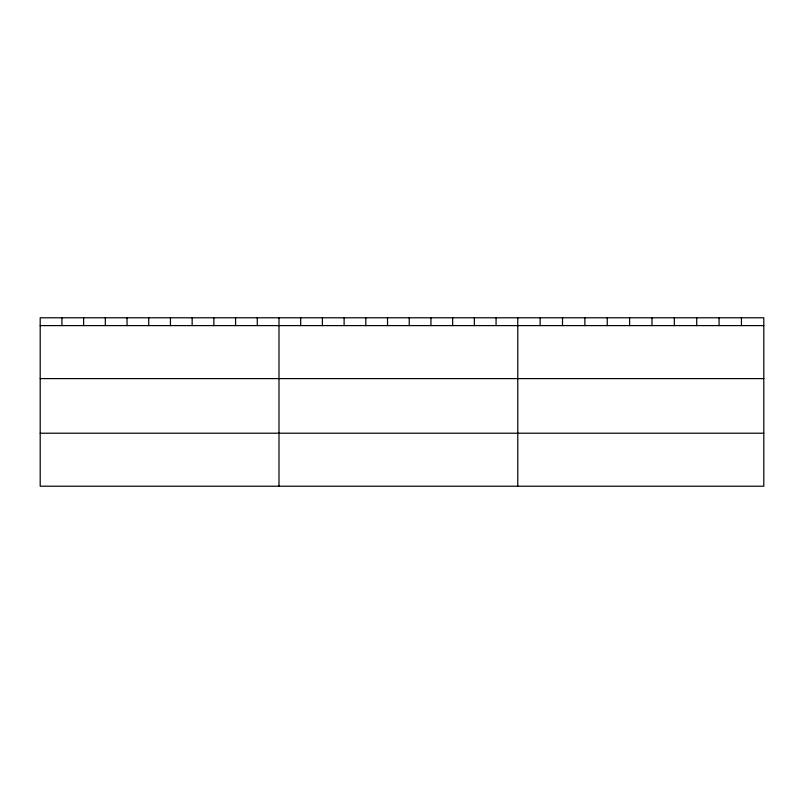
<?xml version="1.0" encoding="UTF-8"?>
<svg xmlns="http://www.w3.org/2000/svg" width="804" height="804" viewBox="0 0 804 804"><rect width="100%" height="100%" fill="white"/><g stroke="black" fill="none" stroke-linecap="round" stroke-linejoin="round"><path stroke-width="1.21" d="M763.8 378.604L763.8 317.781L40.2 317.781L40.2 486.219L763.8 486.219L763.8 378.604L40.2 378.604M40.2 325.6L763.8 325.6M40.2 433.215L763.8 433.215M741.439 317.781L741.439 325.6M719.067 317.781L719.067 325.6M696.706 317.781L696.706 325.6M674.335 317.781L674.335 325.6M651.974 317.781L651.974 325.6M629.602 317.781L629.602 325.6M607.241 317.781L607.241 325.6M584.87 317.781L584.87 325.6M562.509 317.781L562.509 325.6M540.137 317.781L540.137 325.6M517.776 317.781L517.776 486.219M496.068 317.781L496.068 325.6M474.36 317.781L474.36 325.6M452.652 317.781L452.652 325.6M430.944 317.781L430.944 325.6M409.236 317.781L409.236 325.6M387.528 317.781L387.528 325.6M365.82 317.781L365.82 325.6M344.112 317.781L344.112 325.6M322.404 317.781L322.404 325.6M300.696 317.781L300.696 325.6M278.988 317.781L278.988 486.219M257.28 317.781L257.28 325.6M235.572 317.781L235.572 325.6M213.864 317.781L213.864 325.6M192.156 317.781L192.156 325.6M170.448 317.781L170.448 325.6M148.74 317.781L148.74 325.6M127.032 317.781L127.032 325.6M105.324 317.781L105.324 325.6M83.616 317.781L83.616 325.6M61.908 317.781L61.908 325.6"/></g></svg>
